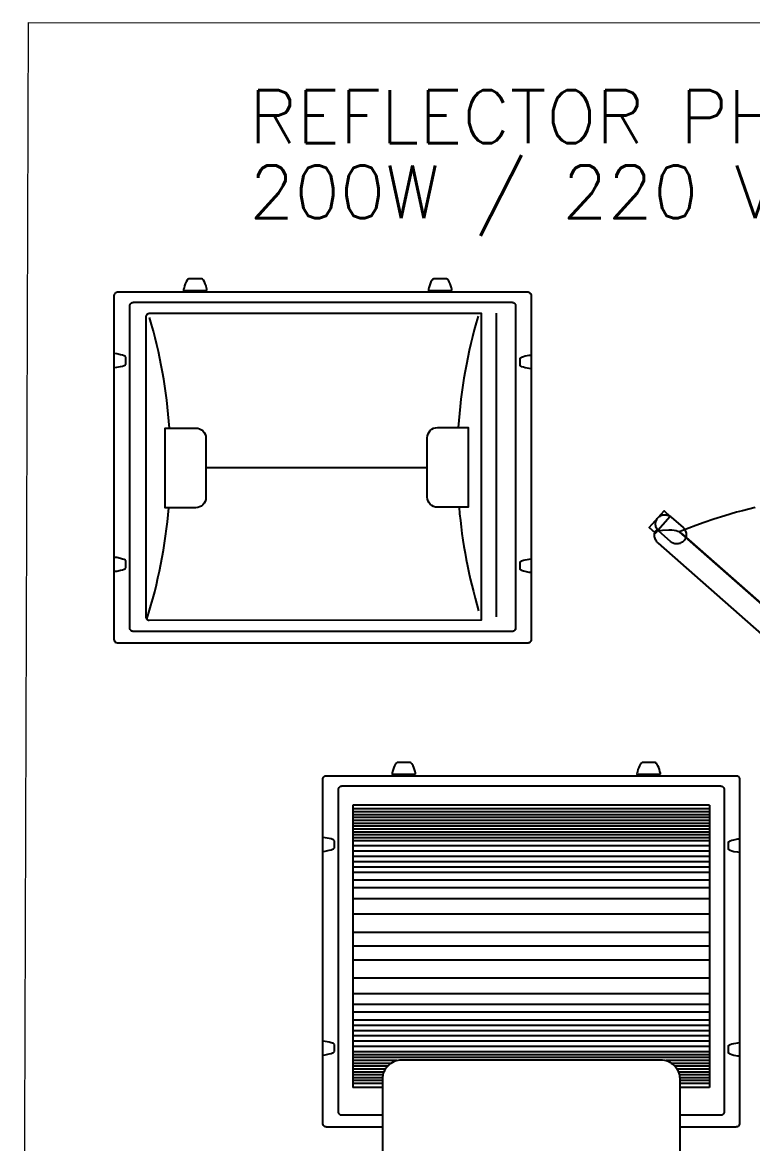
# Model space of a CAD drawing. Header units: inches. Extents: x 1693 to 10990, y 1878 to 5055.
# Drawn here: x 10676.6 to 10713.2, y 4058 to 4114.3 of the extents above; entities that cross this region are included whole.
import ezdxf

# ---------------------------------------------------------------- set-up
doc = ezdxf.new("R2010")
doc.units = ezdxf.units.IN
doc.layers.add('cable-alumbrado', color=3, linetype='Continuous', lineweight=30)
for name, color, linetype in [('ETEXT', 4, 'Continuous'), ('POSTE DE ILUMINACION', 2, 'Continuous'), ('REFLECTOR', 3, 'Continuous')]:
    doc.layers.add(name, color=color, linetype=linetype)
doc.styles.add('Romans', font='romans.shx')

msp = doc.modelspace()

# ---------------------------------------------------------------- linework, layer by layer
at = {"color": 8}
for p, q in [((10711.061, 4075.003, 198180.461), (10693.16, 4075.003, 198180.461)), ((10693.16, 4075.003, 198180.461), (10693.16, 4060.817, 198180.461)), ((10711.061, 4075.003, 198180.461), (10693.16, 4075.003, 198180.461)), ((10711.061, 4074.806, 198180.461), (10693.16, 4074.806, 198180.461)), ((10711.061, 4074.661, 198180.461), (10693.16, 4074.661, 198180.461)), ((10711.061, 4075.003, 198180.461), (10711.061, 4060.817, 198180.461)), ((10711.061, 4074.517, 198180.461), (10693.16, 4074.517, 198180.461)), ((10711.061, 4074.372, 198180.461), (10693.16, 4074.372, 198180.461)), ((10711.061, 4074.227, 198180.461), (10693.16, 4074.227, 198180.461)), ((10711.061, 4074.082, 198180.461), (10693.16, 4074.082, 198180.461)), ((10711.061, 4073.937, 198180.461), (10693.16, 4073.937, 198180.461)), ((10711.061, 4073.793, 198180.461), (10693.16, 4073.793, 198180.461)), ((10711.061, 4073.648, 198180.461), (10693.16, 4073.648, 198180.461)), ((10711.061, 4073.503, 198180.461), (10693.16, 4073.503, 198180.461)), ((10711.061, 4073.358, 198180.461), (10693.16, 4073.358, 198180.461)), ((10711.061, 4073.213, 198180.461), (10693.16, 4073.213, 198180.461)), ((10711.061, 4072.948, 198180.461), (10693.16, 4072.948, 198180.461)), ((10711.061, 4072.683, 198180.461), (10693.16, 4072.683, 198180.461)), ((10711.061, 4072.418, 198180.461), (10693.16, 4072.418, 198180.461)), ((10711.061, 4072.153, 198180.461), (10693.16, 4072.153, 198180.461)), ((10711.061, 4071.888, 198180.461), (10693.16, 4071.888, 198180.461)), ((10711.061, 4071.622, 198180.461), (10693.16, 4071.622, 198180.461)), ((10711.061, 4071.225, 198180.461), (10693.16, 4071.225, 198180.461)), ((10711.061, 4070.843, 198180.461), (10693.16, 4070.843, 198180.461)), ((10711.061, 4070.296, 198180.461), (10693.16, 4070.296, 198180.461)), ((10711.061, 4069.517, 198180.461), (10693.16, 4069.517, 198180.461)), ((10711.061, 4068.606, 198180.461), (10693.16, 4068.606, 198180.461)), ((10711.061, 4067.91, 198180.461), (10693.16, 4067.91, 198180.461)), ((10711.061, 4067.214, 198180.461), (10693.16, 4067.214, 198180.461)), ((10711.061, 4066.303, 198180.461), (10693.16, 4066.303, 198180.461)), ((10711.061, 4065.524, 198180.461), (10693.16, 4065.524, 198180.461)), ((10711.061, 4064.977, 198180.461), (10693.16, 4064.977, 198180.461)), ((10711.061, 4064.596, 198180.461), (10693.16, 4064.596, 198180.461)), ((10711.061, 4064.198, 198180.461), (10693.16, 4064.198, 198180.461)), ((10711.061, 4063.933, 198180.461), (10693.16, 4063.933, 198180.461)), ((10711.061, 4063.667, 198180.461), (10693.16, 4063.667, 198180.461)), ((10711.061, 4063.402, 198180.461), (10693.16, 4063.402, 198180.461)), ((10711.061, 4063.137, 198180.461), (10693.16, 4063.137, 198180.461)), ((10711.061, 4062.872, 198180.461), (10693.16, 4062.872, 198180.461)), ((10711.061, 4062.607, 198180.461), (10693.16, 4062.607, 198180.461)), ((10711.061, 4062.462, 198180.461), (10693.16, 4062.462, 198180.461)), ((10711.061, 4062.317, 198180.461), (10693.16, 4062.317, 198180.461)), ((10695.361, 4062.172, 198180.461), (10693.16, 4062.172, 198180.461)), ((10711.061, 4062.172, 198180.461), (10708.86, 4062.172, 198180.461)), ((10695.057, 4062.027, 198180.461), (10693.16, 4062.027, 198180.461)), ((10694.897, 4061.883, 198180.461), (10693.16, 4061.883, 198180.461)), ((10694.792, 4061.738, 198180.461), (10693.16, 4061.738, 198180.461)), ((10694.722, 4061.593, 198180.461), (10693.16, 4061.593, 198180.461)), ((10711.061, 4062.027, 198180.461), (10709.164, 4062.027, 198180.461)), ((10711.061, 4061.883, 198180.461), (10709.324, 4061.883, 198180.461)), ((10711.061, 4061.738, 198180.461), (10709.43, 4061.738, 198180.461)), ((10711.061, 4061.593, 198180.461), (10709.499, 4061.593, 198180.461)), ((10694.679, 4061.448, 198180.461), (10693.16, 4061.448, 198180.461)), ((10694.66, 4061.303, 198180.461), (10693.16, 4061.303, 198180.461)), ((10694.659, 4061.159, 198180.461), (10693.16, 4061.159, 198180.461)), ((10694.659, 4061.014, 198180.461), (10693.16, 4061.014, 198180.461)), ((10711.061, 4061.448, 198180.461), (10709.542, 4061.448, 198180.461)), ((10711.061, 4061.303, 198180.461), (10709.561, 4061.303, 198180.461)), ((10711.061, 4061.159, 198180.461), (10709.562, 4061.159, 198180.461)), ((10711.061, 4061.014, 198180.461), (10709.562, 4061.014, 198180.461)), ((10694.659, 4060.817, 198180.461), (10693.16, 4060.817, 198180.461)), ((10711.061, 4060.817, 198180.461), (10709.562, 4060.817, 198180.461))]:
    msp.add_line(p, q, dxfattribs=at)
at = {"color": 4, "lineweight": 0, "elevation": 99090.231}
msp.add_lwpolyline([(10676.881, 4114.315), (10747.113, 4114.292), (10746.807, 4023.27), (10676.575, 4023.293)], close=True, dxfattribs=at)
at = {"color": 1, "elevation": 198180.461}
for points in [[(10685.273, 4089.936), (10683.736, 4089.936), (10683.736, 4093.942), (10685.273, 4093.942, -0.414214), (10685.783, 4093.432), (10685.783, 4090.446, -0.414214)], [(10697.404, 4093.965), (10698.941, 4093.965), (10698.941, 4089.96), (10697.404, 4089.96, -0.414214), (10696.894, 4090.47), (10696.894, 4093.455, -0.414214)]]:
    msp.add_lwpolyline(points, format="xyb", close=True, dxfattribs=at)
at = {"color": 8}
for centre, radius, start, end in [((10657.923, 4092.142, 198180.461), 26.092, 3.9546, 16.3529), ((10724.48, 4092.214, 198180.461), 26.092, 163.6471, 176.151), ((10657.923, 4092.142, 198180.461), 26.092, 342.6015, 355.1495), ((10724.756, 4092.253, 198180.461), 26.371, 184.9891, 196.4942)]:
    msp.add_arc(centre, radius, start, end, dxfattribs=at)
at = {"layer": 'cable-alumbrado', "color": 8}
msp.add_line((10685.783, 4091.939, 198180.461), (10696.894, 4091.963, 198180.461), dxfattribs=at)
at = {"layer": 'POSTE DE ILUMINACION', "color": 3, "linetype": 'Continuous'}
for points in [[(10709.086, 4089.504), (10708.346, 4088.664), (10708.035, 4088.938), (10708.774, 4089.778), (10709.086, 4089.504)], [(10709.726, 4088.94), (10709.761, 4088.909), (10709.791, 4088.872), (10709.821, 4088.835), (10709.84, 4088.797), (10709.86, 4088.749), (10709.874, 4088.705), (10709.882, 4088.667), (10709.885, 4088.623), (10709.882, 4088.573), (10709.885, 4088.529), (10709.877, 4088.484), (10709.863, 4088.444), (10709.843, 4088.399), (10709.824, 4088.353), (10709.799, 4088.313), (10709.768, 4088.277), (10709.737, 4088.242), (10709.7, 4088.212), (10709.657, 4088.187), (10709.62, 4088.168), (10709.582, 4088.149), (10709.539, 4088.135), (10709.489, 4088.127), (10709.445, 4088.124), (10709.401, 4088.121), (10709.357, 4088.118), (10709.312, 4088.126), (10709.266, 4088.146), (10709.227, 4088.16), (10709.181, 4088.179), (10709.141, 4088.204), (10709.105, 4088.235), (10708.506, 4088.763), (10708.471, 4088.794), (10708.441, 4088.831), (10708.422, 4088.868), (10708.397, 4088.911), (10708.378, 4088.949), (10708.364, 4088.992), (10708.356, 4089.041), (10708.353, 4089.086), (10708.35, 4089.13), (10708.352, 4089.18), (10708.361, 4089.225), (10708.375, 4089.264), (10708.389, 4089.304), (10708.408, 4089.35), (10708.433, 4089.39), (10708.464, 4089.425), (10708.495, 4089.46), (10708.532, 4089.491), (10708.575, 4089.515), (10708.618, 4089.54), (10708.655, 4089.559), (10708.699, 4089.573), (10708.743, 4089.576), (10708.792, 4089.585), (10708.836, 4089.588), (10708.881, 4089.579), (10708.926, 4089.571), (10708.971, 4089.563), (10709.017, 4089.544), (10709.051, 4089.524), (10709.092, 4089.498), (10709.127, 4089.467), (10709.726, 4088.94)], [(10709.726, 4088.94), (10709.761, 4088.909), (10709.791, 4088.872), (10709.821, 4088.835), (10709.84, 4088.797), (10709.86, 4088.749), (10709.874, 4088.705), (10709.882, 4088.667), (10709.885, 4088.623), (10709.882, 4088.573), (10709.885, 4088.529), (10709.877, 4088.484), (10709.863, 4088.444), (10709.843, 4088.399), (10709.824, 4088.353), (10709.799, 4088.313), (10709.768, 4088.277), (10709.737, 4088.242), (10709.7, 4088.212), (10709.657, 4088.187), (10709.62, 4088.168), (10709.582, 4088.149), (10709.539, 4088.135), (10709.489, 4088.127), (10709.445, 4088.124), (10709.401, 4088.121), (10709.357, 4088.118), (10709.312, 4088.126), (10709.266, 4088.146), (10709.227, 4088.16), (10709.181, 4088.179), (10709.141, 4088.204), (10709.105, 4088.235), (10708.506, 4088.763), (10708.471, 4088.794), (10708.441, 4088.831), (10708.422, 4088.868), (10708.397, 4088.911), (10708.378, 4088.949), (10708.364, 4088.992), (10708.356, 4089.041), (10708.353, 4089.086), (10708.35, 4089.13), (10708.352, 4089.18), (10708.361, 4089.225), (10708.375, 4089.264), (10708.389, 4089.304), (10708.408, 4089.35), (10708.433, 4089.39), (10708.464, 4089.425), (10708.495, 4089.46), (10708.532, 4089.491), (10708.575, 4089.515), (10708.618, 4089.54), (10708.655, 4089.559), (10708.699, 4089.573), (10708.743, 4089.576), (10708.792, 4089.585), (10708.836, 4089.588), (10708.881, 4089.579), (10708.926, 4089.571), (10708.971, 4089.563), (10709.017, 4089.544), (10709.051, 4089.524), (10709.092, 4089.498), (10709.127, 4089.467), (10709.726, 4088.94)]]:
    msp.add_lwpolyline(points, close=True, dxfattribs=at)
for points in [[(10713.354, 4089.947), (10713.032, 4089.865), (10712.716, 4089.79), (10712.405, 4089.709), (10711.817, 4089.538), (10711.273, 4089.371), (10710.779, 4089.201), (10710.362, 4089.047), (10710.01, 4088.919), (10709.751, 4088.814), (10709.588, 4088.748), (10709.535, 4088.723), (10709.535, 4088.723), (10720.2, 4079.332)], [(10713.354, 4089.947), (10713.032, 4089.865), (10712.716, 4089.79), (10712.405, 4089.709), (10711.817, 4089.538), (10711.273, 4089.371), (10710.779, 4089.201), (10710.362, 4089.047), (10710.01, 4088.919), (10709.751, 4088.814), (10709.588, 4088.748), (10709.535, 4088.723), (10709.535, 4088.723), (10720.2, 4079.332)], [(10719.566, 4078.399), (10708.49, 4088.152), (10708.449, 4088.188), (10708.419, 4088.225), (10708.388, 4088.262), (10708.364, 4088.304), (10708.339, 4088.347), (10708.325, 4088.391), (10708.311, 4088.434), (10708.297, 4088.478), (10708.294, 4088.522), (10708.292, 4088.566), (10708.295, 4088.605), (10708.298, 4088.644), (10708.312, 4088.684), (10708.326, 4088.723), (10708.346, 4088.758), (10708.377, 4088.793), (10709.012, 4088.828), (10709.162, 4088.821), (10709.279, 4088.812), (10709.375, 4088.79), (10709.46, 4088.768), (10709.528, 4088.739), (10709.597, 4088.699), (10709.656, 4088.647), (10709.732, 4088.58), (10720.209, 4079.355)], [(10719.566, 4078.399), (10708.49, 4088.152), (10708.449, 4088.188), (10708.419, 4088.225), (10708.388, 4088.262), (10708.364, 4088.304), (10708.339, 4088.347), (10708.325, 4088.391), (10708.311, 4088.434), (10708.297, 4088.478), (10708.294, 4088.522), (10708.292, 4088.566), (10708.295, 4088.605), (10708.298, 4088.644), (10708.312, 4088.684), (10708.326, 4088.723), (10708.346, 4088.758), (10708.377, 4088.793), (10709.012, 4088.828), (10709.162, 4088.821), (10709.279, 4088.812), (10709.375, 4088.79), (10709.46, 4088.768), (10709.528, 4088.739), (10709.597, 4088.699), (10709.656, 4088.647), (10709.732, 4088.58), (10720.209, 4079.355)]]:
    msp.add_lwpolyline(points, dxfattribs=at)
at = {"layer": 'REFLECTOR', "color": 3, "linetype": 'Continuous'}
for points in [[(10685.835, 4100.854), (10685.835, 4100.908), (10685.812, 4100.985), (10685.788, 4101.086), (10685.75, 4101.186), (10685.711, 4101.279), (10685.657, 4101.364), (10685.634, 4101.395), (10685.603, 4101.426), (10685.572, 4101.441), (10685.541, 4101.441), (10684.954, 4101.441), (10684.923, 4101.441), (10684.892, 4101.426), (10684.861, 4101.395), (10684.838, 4101.364), (10684.784, 4101.279), (10684.745, 4101.186), (10684.707, 4101.086), (10684.683, 4100.985), (10684.66, 4100.908), (10684.66, 4100.854), (10685.835, 4100.854)], [(10698.128, 4100.854), (10698.128, 4100.908), (10698.105, 4100.985), (10698.081, 4101.086), (10698.043, 4101.186), (10697.996, 4101.279), (10697.95, 4101.364), (10697.919, 4101.395), (10697.896, 4101.426), (10697.865, 4101.441), (10697.834, 4101.441), (10697.247, 4101.441), (10697.216, 4101.441), (10697.185, 4101.426), (10697.154, 4101.395), (10697.131, 4101.364), (10697.077, 4101.279), (10697.038, 4101.186), (10697, 4101.086), (10696.969, 4100.985), (10696.953, 4100.908), (10696.946, 4100.854), (10698.128, 4100.854)], [(10702.099, 4083.313), (10702.099, 4083.282), (10702.084, 4083.243), (10702.068, 4083.212), (10702.045, 4083.181), (10702.022, 4083.158), (10701.991, 4083.143), (10701.952, 4083.135), (10701.914, 4083.127), (10681.377, 4083.127), (10681.338, 4083.135), (10681.299, 4083.143), (10681.268, 4083.158), (10681.237, 4083.181), (10681.222, 4083.212), (10681.199, 4083.243), (10681.191, 4083.282), (10681.183, 4083.313), (10681.183, 4100.591), (10681.191, 4100.63), (10681.199, 4100.661), (10681.222, 4100.699), (10681.237, 4100.722), (10681.268, 4100.746), (10681.299, 4100.761), (10681.338, 4100.776), (10681.377, 4100.776), (10701.914, 4100.776), (10701.952, 4100.776), (10701.991, 4100.761), (10702.022, 4100.746), (10702.045, 4100.722), (10702.068, 4100.699), (10702.084, 4100.661), (10702.099, 4100.63), (10702.099, 4100.591), (10702.099, 4083.313)], [(10702.099, 4083.313), (10702.099, 4083.282), (10702.084, 4083.243), (10702.068, 4083.212), (10702.045, 4083.181), (10702.022, 4083.158), (10701.991, 4083.143), (10701.952, 4083.135), (10701.914, 4083.127), (10681.377, 4083.127), (10681.338, 4083.135), (10681.299, 4083.143), (10681.268, 4083.158), (10681.237, 4083.181), (10681.222, 4083.212), (10681.199, 4083.243), (10681.191, 4083.282), (10681.183, 4083.313), (10681.183, 4100.591), (10681.191, 4100.63), (10681.199, 4100.661), (10681.222, 4100.699), (10681.237, 4100.722), (10681.268, 4100.746), (10681.299, 4100.761), (10681.338, 4100.776), (10681.377, 4100.776), (10701.914, 4100.776), (10701.952, 4100.776), (10701.991, 4100.761), (10702.022, 4100.746), (10702.045, 4100.722), (10702.068, 4100.699), (10702.084, 4100.661), (10702.099, 4100.63), (10702.099, 4100.591), (10702.099, 4083.313)], [(10701.319, 4083.892), (10701.319, 4083.861), (10701.311, 4083.823), (10701.288, 4083.8), (10701.272, 4083.769), (10701.241, 4083.745), (10701.218, 4083.73), (10701.18, 4083.722), (10701.149, 4083.722), (10682.141, 4083.722), (10682.111, 4083.722), (10682.08, 4083.73), (10682.049, 4083.745), (10682.026, 4083.769), (10682.002, 4083.8), (10681.987, 4083.823), (10681.971, 4083.861), (10681.971, 4083.892), (10681.971, 4100.081), (10681.971, 4100.12), (10681.987, 4100.151), (10682.002, 4100.182), (10682.026, 4100.205), (10682.049, 4100.228), (10682.08, 4100.243), (10682.111, 4100.251), (10682.141, 4100.259), (10701.149, 4100.259), (10701.18, 4100.251), (10701.218, 4100.243), (10701.241, 4100.228), (10701.272, 4100.205), (10701.288, 4100.182), (10701.311, 4100.151), (10701.319, 4100.12), (10701.319, 4100.081), (10701.319, 4083.892)], [(10701.319, 4083.892), (10701.319, 4083.861), (10701.311, 4083.823), (10701.288, 4083.8), (10701.272, 4083.769), (10701.241, 4083.745), (10701.218, 4083.73), (10701.18, 4083.722), (10701.149, 4083.722), (10682.141, 4083.722), (10682.111, 4083.722), (10682.08, 4083.73), (10682.049, 4083.745), (10682.026, 4083.769), (10682.002, 4083.8), (10681.987, 4083.823), (10681.971, 4083.861), (10681.971, 4083.892), (10681.971, 4100.081), (10681.971, 4100.12), (10681.987, 4100.151), (10682.002, 4100.182), (10682.026, 4100.205), (10682.049, 4100.228), (10682.08, 4100.243), (10682.111, 4100.251), (10682.141, 4100.259), (10701.149, 4100.259), (10701.18, 4100.251), (10701.218, 4100.243), (10701.241, 4100.228), (10701.272, 4100.205), (10701.288, 4100.182), (10701.311, 4100.151), (10701.319, 4100.12), (10701.319, 4100.081), (10701.319, 4083.892)], [(10682.93, 4099.687), (10682.899, 4099.679), (10682.868, 4099.672), (10682.845, 4099.656), (10682.821, 4099.641), (10682.798, 4099.61), (10682.783, 4099.587), (10682.775, 4099.556), (10682.775, 4099.525), (10682.775, 4084.449), (10682.775, 4084.418), (10682.783, 4084.387), (10682.798, 4084.364), (10682.821, 4084.34), (10682.845, 4084.317), (10682.868, 4084.302), (10682.899, 4084.294), (10682.93, 4084.294), (10699.621, 4084.305), (10699.621, 4099.698), (10682.93, 4099.687)], [(10682.93, 4099.687), (10682.899, 4099.679), (10682.868, 4099.672), (10682.845, 4099.656), (10682.821, 4099.641), (10682.798, 4099.61), (10682.783, 4099.587), (10682.775, 4099.556), (10682.775, 4099.525), (10682.775, 4084.449), (10682.775, 4084.418), (10682.783, 4084.387), (10682.798, 4084.364), (10682.821, 4084.34), (10682.845, 4084.317), (10682.868, 4084.302), (10682.899, 4084.294), (10682.93, 4084.294), (10699.621, 4084.305), (10699.621, 4099.698), (10682.93, 4099.687)], [(10696.3, 4076.555), (10696.3, 4076.609), (10696.277, 4076.687), (10696.254, 4076.787), (10696.215, 4076.888), (10696.177, 4076.98), (10696.122, 4077.065), (10696.099, 4077.096), (10696.068, 4077.127), (10696.037, 4077.142), (10696.007, 4077.142), (10695.419, 4077.142), (10695.388, 4077.142), (10695.358, 4077.127), (10695.327, 4077.096), (10695.303, 4077.065), (10695.249, 4076.98), (10695.211, 4076.888), (10695.172, 4076.787), (10695.149, 4076.687), (10695.126, 4076.609), (10695.126, 4076.555), (10696.3, 4076.555)], [(10708.593, 4076.555), (10708.593, 4076.609), (10708.57, 4076.687), (10708.547, 4076.787), (10708.508, 4076.888), (10708.462, 4076.98), (10708.415, 4077.065), (10708.385, 4077.096), (10708.361, 4077.127), (10708.33, 4077.142), (10708.3, 4077.142), (10707.712, 4077.142), (10707.681, 4077.142), (10707.651, 4077.127), (10707.62, 4077.096), (10707.596, 4077.065), (10707.542, 4076.98), (10707.504, 4076.888), (10707.465, 4076.787), (10707.434, 4076.687), (10707.419, 4076.609), (10707.411, 4076.555), (10708.593, 4076.555)]]:
    msp.add_lwpolyline(points, close=True, dxfattribs=at)
for points in [[(10700.344, 4099.71), (10700.344, 4084.464)], [(10681.176, 4096.975), (10681.307, 4096.99), (10681.5, 4097.029), (10681.601, 4097.052), (10681.678, 4097.083), (10681.716, 4097.099), (10681.74, 4097.114), (10681.755, 4097.137), (10681.763, 4097.153), (10681.763, 4097.5), (10681.755, 4097.524), (10681.74, 4097.539), (10681.716, 4097.555), (10681.678, 4097.57), (10681.601, 4097.601), (10681.5, 4097.624), (10681.307, 4097.663), (10681.176, 4097.678)], [(10702.138, 4096.913), (10702.006, 4096.929), (10701.806, 4096.96), (10701.713, 4096.99), (10701.628, 4097.021), (10701.597, 4097.037), (10701.574, 4097.052), (10701.551, 4097.068), (10701.551, 4097.091), (10701.551, 4097.439), (10701.551, 4097.454), (10701.574, 4097.47), (10701.597, 4097.485), (10701.628, 4097.5), (10701.713, 4097.531), (10701.806, 4097.562), (10702.006, 4097.601), (10702.138, 4097.609)], [(10681.176, 4086.743), (10681.307, 4086.759), (10681.5, 4086.797), (10681.601, 4086.821), (10681.678, 4086.852), (10681.716, 4086.867), (10681.74, 4086.882), (10681.755, 4086.898), (10681.763, 4086.921), (10681.763, 4087.269), (10681.755, 4087.284), (10681.74, 4087.3), (10681.716, 4087.323), (10681.678, 4087.338), (10681.601, 4087.361), (10681.5, 4087.392), (10681.307, 4087.431), (10681.176, 4087.439)], [(10702.138, 4086.682), (10702.006, 4086.689), (10701.806, 4086.728), (10701.713, 4086.759), (10701.628, 4086.782), (10701.597, 4086.805), (10701.574, 4086.821), (10701.551, 4086.836), (10701.551, 4086.852), (10701.551, 4087.199), (10701.551, 4087.222), (10701.574, 4087.238), (10701.597, 4087.253), (10701.628, 4087.269), (10701.713, 4087.3), (10701.806, 4087.323), (10702.006, 4087.361), (10702.138, 4087.377)], [(10694.659, 4058.829), (10691.842, 4058.829), (10691.803, 4058.837), (10691.765, 4058.844), (10691.734, 4058.86), (10691.703, 4058.883), (10691.687, 4058.914), (10691.664, 4058.945), (10691.657, 4058.983), (10691.649, 4059.014), (10691.649, 4076.293), (10691.657, 4076.331), (10691.664, 4076.362), (10691.687, 4076.401), (10691.703, 4076.424), (10691.734, 4076.447), (10691.765, 4076.463), (10691.803, 4076.478), (10691.842, 4076.478), (10712.379, 4076.478), (10712.418, 4076.478), (10712.456, 4076.463), (10712.487, 4076.447), (10712.511, 4076.424), (10712.534, 4076.401), (10712.549, 4076.362), (10712.565, 4076.331), (10712.565, 4076.293), (10712.565, 4059.014), (10712.565, 4059.014)], [(10694.659, 4058.829), (10691.842, 4058.829), (10691.803, 4058.837), (10691.765, 4058.844), (10691.734, 4058.86), (10691.703, 4058.883), (10691.687, 4058.914), (10691.664, 4058.945), (10691.657, 4058.983), (10691.649, 4059.014), (10691.649, 4076.293), (10691.657, 4076.331), (10691.664, 4076.362), (10691.687, 4076.401), (10691.703, 4076.424), (10691.734, 4076.447), (10691.765, 4076.463), (10691.803, 4076.478), (10691.842, 4076.478), (10712.379, 4076.478), (10712.418, 4076.478), (10712.456, 4076.463), (10712.487, 4076.447), (10712.511, 4076.424), (10712.534, 4076.401), (10712.549, 4076.362), (10712.565, 4076.331), (10712.565, 4076.293), (10712.565, 4059.014), (10712.565, 4059.014)], [(10694.659, 4059.424), (10692.607, 4059.424), (10692.576, 4059.424), (10692.545, 4059.432), (10692.514, 4059.447), (10692.491, 4059.47), (10692.468, 4059.501), (10692.452, 4059.524), (10692.437, 4059.563), (10692.437, 4059.594), (10692.437, 4075.783), (10692.437, 4075.821), (10692.452, 4075.852), (10692.468, 4075.883), (10692.491, 4075.906), (10692.514, 4075.929), (10692.545, 4075.945), (10692.576, 4075.953), (10692.607, 4075.96), (10711.614, 4075.96), (10711.645, 4075.953), (10711.684, 4075.945), (10711.707, 4075.929), (10711.738, 4075.906), (10711.753, 4075.883), (10711.776, 4075.852), (10711.784, 4075.821), (10711.784, 4075.783), (10711.784, 4059.594), (10711.784, 4059.594)], [(10694.659, 4059.424), (10692.607, 4059.424), (10692.576, 4059.424), (10692.545, 4059.432), (10692.514, 4059.447), (10692.491, 4059.47), (10692.468, 4059.501), (10692.452, 4059.524), (10692.437, 4059.563), (10692.437, 4059.594), (10692.437, 4075.783), (10692.437, 4075.821), (10692.452, 4075.852), (10692.468, 4075.883), (10692.491, 4075.906), (10692.514, 4075.929), (10692.545, 4075.945), (10692.576, 4075.953), (10692.607, 4075.96), (10711.614, 4075.96), (10711.645, 4075.953), (10711.684, 4075.945), (10711.707, 4075.929), (10711.738, 4075.906), (10711.753, 4075.883), (10711.776, 4075.852), (10711.784, 4075.821), (10711.784, 4075.783), (10711.784, 4059.594), (10711.784, 4059.594)], [(10691.641, 4072.677), (10691.772, 4072.692), (10691.966, 4072.731), (10692.066, 4072.754), (10692.143, 4072.785), (10692.182, 4072.8), (10692.205, 4072.816), (10692.221, 4072.839), (10692.228, 4072.854), (10692.228, 4073.202), (10692.221, 4073.225), (10692.205, 4073.241), (10692.182, 4073.256), (10692.143, 4073.271), (10692.066, 4073.302), (10691.966, 4073.326), (10691.772, 4073.364), (10691.641, 4073.38)], [(10712.603, 4072.615), (10712.472, 4072.63), (10712.271, 4072.661), (10712.178, 4072.692), (10712.093, 4072.723), (10712.062, 4072.738), (10712.039, 4072.754), (10712.016, 4072.769), (10712.016, 4072.792), (10712.016, 4073.14), (10712.016, 4073.156), (10712.039, 4073.171), (10712.062, 4073.187), (10712.093, 4073.202), (10712.178, 4073.233), (10712.271, 4073.264), (10712.472, 4073.302), (10712.603, 4073.31)], [(10691.641, 4062.445), (10691.772, 4062.46), (10691.966, 4062.499), (10692.066, 4062.522), (10692.143, 4062.553), (10692.182, 4062.569), (10692.205, 4062.584), (10692.221, 4062.599), (10692.228, 4062.623), (10692.228, 4062.97), (10692.221, 4062.986), (10692.205, 4063.001), (10692.182, 4063.024), (10692.143, 4063.04), (10692.066, 4063.063), (10691.966, 4063.094), (10691.772, 4063.133), (10691.641, 4063.14)], [(10712.603, 4062.383), (10712.472, 4062.391), (10712.271, 4062.429), (10712.178, 4062.46), (10712.093, 4062.484), (10712.062, 4062.507), (10712.039, 4062.522), (10712.016, 4062.538), (10712.016, 4062.553), (10712.016, 4062.901), (10712.016, 4062.924), (10712.039, 4062.939), (10712.062, 4062.955), (10712.093, 4062.97), (10712.178, 4063.001), (10712.271, 4063.024), (10712.472, 4063.063), (10712.603, 4063.078)], [(10711.784, 4059.594), (10711.784, 4059.563), (10711.776, 4059.524), (10711.753, 4059.501), (10711.738, 4059.47), (10711.707, 4059.447), (10711.684, 4059.432), (10711.645, 4059.424), (10711.614, 4059.424), (10709.562, 4059.424)], [(10711.784, 4059.594), (10711.784, 4059.563), (10711.776, 4059.524), (10711.753, 4059.501), (10711.738, 4059.47), (10711.707, 4059.447), (10711.684, 4059.432), (10711.645, 4059.424), (10711.614, 4059.424), (10709.562, 4059.424)], [(10712.565, 4059.014), (10712.565, 4058.983), (10712.549, 4058.945), (10712.534, 4058.914), (10712.511, 4058.883), (10712.487, 4058.86), (10712.456, 4058.844), (10712.418, 4058.837), (10712.379, 4058.829), (10709.562, 4058.829)], [(10712.565, 4059.014), (10712.565, 4058.983), (10712.549, 4058.945), (10712.534, 4058.914), (10712.511, 4058.883), (10712.487, 4058.86), (10712.456, 4058.844), (10712.418, 4058.837), (10712.379, 4058.829), (10709.562, 4058.829)]]:
    msp.add_lwpolyline(points, dxfattribs=at)
at = {"layer": 'REFLECTOR', "color": 3, "linetype": 'Continuous', "elevation": 198180.461}
msp.add_lwpolyline([(10708.61, 4054.513), (10695.611, 4054.513, -0.414214), (10694.659, 4055.466), (10694.659, 4061.253, -0.414214), (10695.611, 4062.206), (10708.61, 4062.206, -0.414214), (10709.562, 4061.253), (10709.562, 4055.466, -0.414214)], format="xyb", close=True, dxfattribs=at)

# ---------------------------------------------------------------- texts
at = {"layer": 'ETEXT', "color": 4, "style": 'Romans'}
for s, p in [('REFLECTOR PHILLIPS LED', (10687.948, 4108.251, 198180.461)), ('200W / 220 V / 60 HZ', (10687.948, 4104.476, 198180.461))]:
    msp.add_text(s, height=2.65699, dxfattribs=at).set_placement(p)

doc.saveas('drawing.dxf')
